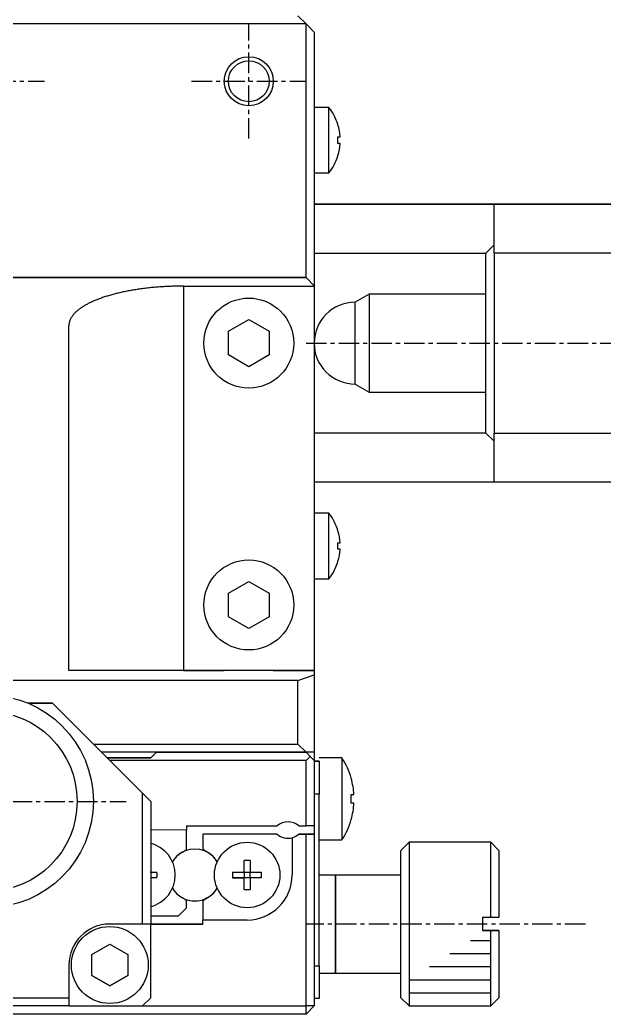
# Model space of a CAD drawing. Extents: x 67 to 344, y 71 to 375.
# Drawn here: x 124.6 to 160.4, y 255.6 to 316.3 of the extents above; entities that cross this region are included whole.
import ezdxf

# ---------------------------------------------------------------- set-up
doc = ezdxf.new("R2010")
doc.units = 0
doc.linetypes.add('CENTER', pattern=[2, 1.25, -0.25, 0.25, -0.25])
doc.layers.get('0').update_dxf_attribs({"linetype": 'CONTINUOUS'})

msp = doc.modelspace()

# ---------------------------------------------------------------- linework, layer by layer
at = {"color": 7, "linetype": 'CONTINUOUS'}
for p, q in [((142.147, 316.077), (141.647, 316.577)), ((142.147, 316.077), (103.147, 316.078)), ((142.146, 300.577), (142.147, 316.077)), ((142.647, 315.577), (142.147, 316.077)), ((142.647, 315.577), (142.646, 300.077)), ((143.544, 310.977), (142.647, 310.977)), ((143.544, 306.977), (143.544, 310.977)), ((144.102, 309.906), (144.102, 309.927)), ((144.102, 308.777), (144.102, 309.177)), ((144.102, 309.177), (144.234, 309.177)), ((144.234, 308.777), (144.102, 308.777)), ((144.102, 308.027), (144.102, 308.049)), ((142.646, 306.977), (143.544, 306.977)), ((153.646, 305.077), (142.646, 305.077)), ((142.646, 305.077), (153.646, 305.077)), ((158.646, 305.077), (153.646, 305.077)), ((153.646, 305.077), (163.146, 305.077)), ((153.646, 302.077), (153.646, 305.077)), ((163.146, 305.077), (158.646, 305.077)), ((153.646, 302.577), (153.146, 302.077)), ((153.146, 302.054), (142.646, 302.055)), ((153.146, 291.077), (153.146, 302.077)), ((163.146, 302.077), (153.646, 302.077)), ((153.646, 302.077), (153.646, 291.077)), ((142.146, 300.577), (103.146, 300.578)), ((103.146, 300.578), (142.146, 300.577)), ((142.146, 300.577), (142.646, 300.077)), ((142.646, 300.077), (142.146, 300.577)), ((134.646, 300.061), (142.646, 300.061)), ((142.646, 300.077), (142.646, 300.061)), ((142.646, 300.061), (142.646, 298.077)), ((146.012, 299.577), (145.579, 299.327)), ((153.146, 299.577), (146.012, 299.577)), ((146.012, 299.577), (146.012, 293.577)), ((145.579, 299.327), (145.146, 299.077)), ((145.146, 294.077), (145.146, 299.077)), ((137.396, 297.3), (138.646, 298.021)), ((138.646, 298.021), (139.896, 297.3)), ((142.646, 298.077), (142.646, 297.877)), ((142.646, 297.877), (142.646, 295.277)), ((127.646, 276.578), (127.646, 297.651)), ((137.396, 295.856), (137.396, 297.3)), ((139.896, 297.3), (139.896, 295.856)), ((138.646, 295.135), (137.396, 295.856)), ((139.896, 295.856), (138.646, 295.135)), ((142.646, 295.277), (142.646, 295.077)), ((142.646, 295.077), (142.646, 292.177)), ((145.146, 294.077), (145.579, 293.827)), ((145.579, 293.827), (146.012, 293.577)), ((146.012, 293.577), (153.146, 293.577)), ((142.646, 292.177), (142.646, 289.577)), ((142.646, 291.1), (153.146, 291.1)), ((153.146, 291.077), (153.646, 290.577)), ((153.646, 291.077), (163.146, 291.077)), ((153.646, 288.077), (153.646, 291.077)), ((142.646, 289.577), (142.646, 276.577)), ((153.646, 288.077), (142.646, 288.077)), ((163.146, 288.077), (153.646, 288.077)), ((143.544, 286.177), (142.646, 286.177)), ((143.544, 282.177), (143.544, 286.177)), ((144.102, 285.106), (144.102, 285.127)), ((144.102, 283.977), (144.102, 284.377)), ((144.102, 284.377), (144.234, 284.377)), ((144.234, 283.977), (144.102, 283.977)), ((144.102, 283.227), (144.102, 283.249)), ((137.396, 281.3), (138.646, 282.021)), ((138.646, 282.021), (139.896, 281.3)), ((142.646, 282.177), (143.544, 282.177)), ((137.396, 279.856), (137.396, 281.3)), ((139.896, 281.3), (139.896, 279.856)), ((138.646, 279.135), (137.396, 279.856)), ((139.896, 279.856), (138.646, 279.135)), ((142.646, 276.577), (127.646, 276.578)), ((134.646, 276.577), (127.646, 276.578)), ((134.646, 276.577), (137.146, 276.577)), ((137.146, 276.577), (136.896, 276.577)), ((137.146, 276.577), (136.896, 276.577)), ((140.146, 276.577), (142.646, 276.577)), ((140.396, 276.577), (140.146, 276.577)), ((140.396, 276.577), (140.146, 276.577)), ((142.646, 276.577), (142.646, 276.302)), ((141.646, 275.958), (103.646, 275.959)), ((141.646, 275.958), (142.646, 276.302)), ((141.646, 272.077), (141.646, 275.958)), ((142.646, 276.302), (142.646, 271.577)), ((126.646, 274.578), (125.146, 274.578)), ((125.146, 274.578), (126.646, 274.578)), ((132.146, 269.078), (126.646, 274.578)), ((126.646, 274.578), (132.646, 268.578)), ((129.146, 272.078), (141.646, 272.077)), ((132.996, 271.578), (129.646, 271.578)), ((132.646, 271.228), (132.996, 271.578)), ((132.996, 271.578), (132.646, 271.228)), ((142.146, 271.577), (132.996, 271.578)), ((132.996, 271.578), (142.146, 271.577)), ((141.646, 272.077), (142.146, 271.577)), ((142.646, 271.577), (142.146, 271.577)), ((142.396, 271.327), (142.146, 271.577)), ((142.396, 271.327), (142.146, 271.577)), ((142.646, 271.577), (142.646, 271.077)), ((132.646, 271.228), (129.996, 271.228)), ((129.996, 271.228), (132.646, 271.228)), ((142.146, 271.077), (130.146, 271.078)), ((142.146, 271.077), (142.396, 271.327)), ((142.146, 267.077), (142.146, 271.077)), ((142.646, 271.077), (142.396, 271.327)), ((142.396, 271.327), (142.646, 271.077)), ((142.646, 271.077), (142.646, 267.077)), ((142.946, 271.027), (142.646, 271.027)), ((142.646, 271.027), (142.946, 271.027)), ((144.337, 271.227), (142.946, 271.227)), ((142.946, 271.027), (142.946, 269.027)), ((144.337, 271.227), (144.337, 266.227)), ((144.908, 269.986), (144.915, 269.989)), ((132.146, 261.078), (132.146, 269.078)), ((132.146, 269.078), (132.646, 268.578)), ((132.646, 268.578), (132.646, 261.078)), ((142.946, 258.527), (142.946, 269.027)), ((144.908, 268.987), (145.081, 268.987)), ((145.081, 268.467), (144.908, 268.467)), ((145.081, 268.467), (144.908, 268.467)), ((144.915, 267.465), (144.908, 267.469)), ((144.915, 267.465), (144.908, 267.469)), ((134.846, 266.827), (132.646, 266.828)), ((134.846, 267.077), (140.384, 267.077)), ((134.846, 267.077), (134.846, 266.827)), ((134.846, 265.628), (134.846, 266.827)), ((141.707, 267.077), (142.146, 267.077)), ((142.646, 267.077), (142.146, 267.077)), ((142.646, 267.077), (142.646, 266.577)), ((140.384, 266.577), (135.846, 266.577)), ((140.384, 266.577), (135.846, 266.577)), ((135.846, 266.577), (135.846, 265.628)), ((141.296, 266.359), (141.296, 264.077)), ((141.707, 266.577), (142.146, 266.577)), ((142.146, 266.577), (141.707, 266.577)), ((142.146, 256.077), (142.146, 266.577)), ((142.646, 266.577), (142.146, 266.577)), ((142.146, 266.577), (142.646, 266.577)), ((142.646, 266.577), (142.646, 256.077)), ((142.946, 266.227), (144.337, 266.227)), ((134.586, 265.478), (134.846, 265.628)), ((136.106, 265.478), (135.846, 265.628)), ((148.446, 266.077), (147.946, 265.577)), ((147.946, 261.077), (147.946, 265.577)), ((148.446, 266.077), (148.446, 261.077)), ((153.446, 266.077), (148.446, 266.077)), ((153.446, 261.477), (153.446, 266.077)), ((153.946, 265.577), (153.446, 266.077)), ((153.946, 265.577), (153.946, 261.477)), ((138.366, 264.257), (138.366, 264.964)), ((138.726, 264.964), (138.726, 264.257)), ((132.612, 264.258), (133.032, 264.258)), ((133.032, 263.898), (132.646, 263.898)), ((133.032, 263.898), (132.646, 263.898)), ((137.659, 264.257), (138.366, 264.257)), ((137.659, 263.897), (138.366, 263.897)), ((138.366, 263.897), (137.659, 263.897)), ((138.376, 264.247), (138.366, 264.257)), ((138.376, 263.908), (138.366, 263.897)), ((138.366, 263.191), (138.366, 263.897)), ((138.376, 263.908), (138.376, 264.247)), ((138.376, 264.247), (138.715, 264.247)), ((138.715, 263.908), (138.376, 263.908)), ((138.715, 264.247), (138.726, 264.257)), ((138.715, 264.247), (138.715, 263.908)), ((138.715, 263.908), (138.726, 263.897)), ((138.726, 264.257), (139.432, 264.257)), ((139.432, 263.897), (138.726, 263.897)), ((139.432, 263.897), (138.726, 263.897)), ((138.726, 263.897), (138.726, 263.191)), ((143.946, 264.077), (142.946, 264.077)), ((143.946, 258.077), (143.946, 264.077)), ((143.946, 264.077), (143.946, 261.077)), ((147.946, 264.077), (143.946, 264.077)), ((134.846, 262.527), (134.586, 262.677)), ((134.846, 262.527), (134.586, 262.677)), ((134.846, 262.077), (134.846, 262.527)), ((136.106, 262.677), (135.846, 262.527)), ((135.846, 262.527), (136.106, 262.677)), ((135.846, 262.527), (135.846, 261.327)), ((134.346, 261.577), (134.846, 262.077)), ((132.646, 261.578), (134.346, 261.577)), ((138.546, 261.327), (135.846, 261.327)), ((138.546, 261.327), (135.846, 261.327)), ((135.846, 261.077), (135.846, 261.327)), ((153.446, 261.477), (152.946, 261.477)), ((152.946, 261.477), (152.946, 260.677)), ((153.946, 261.477), (153.446, 261.477)), ((132.146, 261.078), (130.146, 261.078)), ((132.646, 261.078), (132.146, 261.078)), ((132.646, 261.078), (135.846, 261.077)), ((135.846, 261.077), (132.646, 261.078)), ((132.646, 256.578), (132.646, 261.078)), ((143.946, 261.077), (143.946, 258.077)), ((147.946, 256.577), (147.946, 261.077)), ((148.446, 261.077), (148.446, 256.077)), ((153.446, 260.677), (152.946, 260.677)), ((152.946, 260.677), (153.446, 260.677)), ((153.946, 260.677), (153.446, 260.677)), ((153.446, 260.677), (153.946, 260.677)), ((153.446, 256.077), (153.446, 260.677)), ((153.946, 260.677), (153.946, 256.577)), ((129.046, 259.213), (130.146, 259.848)), ((130.146, 259.848), (131.246, 259.213)), ((129.046, 257.943), (129.046, 259.213)), ((131.246, 259.213), (131.246, 257.942)), ((127.646, 258.578), (127.646, 256.578)), ((142.946, 258.527), (142.946, 256.527)), ((129.046, 257.943), (130.146, 257.307)), ((130.146, 257.307), (129.046, 257.943)), ((130.146, 257.307), (131.246, 257.942)), ((131.246, 257.942), (130.146, 257.307)), ((142.946, 258.077), (143.946, 258.077)), ((143.946, 258.077), (147.946, 258.077)), ((117.646, 256.578), (127.646, 256.578)), ((127.646, 256.578), (127.646, 256.078)), ((132.146, 256.078), (132.646, 256.578)), ((142.946, 256.527), (142.646, 256.527)), ((147.946, 256.577), (148.446, 256.077)), ((153.446, 256.077), (153.946, 256.577)), ((127.646, 256.078), (117.646, 256.078)), ((127.646, 256.078), (132.146, 256.078)), ((132.146, 256.078), (142.146, 256.077)), ((142.146, 255.577), (142.646, 256.077)), ((142.146, 255.577), (142.146, 256.077)), ((142.646, 256.077), (142.146, 256.077)), ((148.446, 256.077), (153.446, 256.077)), ((142.146, 255.577), (103.146, 255.578))]:
    msp.add_line(p, q, dxfattribs=at)
at = {"color": 1, "linetype": 'CENTER'}
for p, q in [((138.647, 309.077), (138.647, 316.077)), ((119.147, 312.578), (126.147, 312.578)), ((135.147, 312.577), (142.147, 312.577)), ((142.146, 296.577), (200.761, 296.576)), ((114.146, 268.578), (131.146, 268.578)), ((159.231, 261.077), (142.146, 261.077))]:
    msp.add_line(p, q, dxfattribs=at)
at = {"color": 3, "linetype": 'CONTINUOUS'}
for p, q in [((134.646, 300.061), (134.646, 276.577)), ((142.946, 269.027), (142.646, 269.027)), ((152.196, 260.077), (153.446, 260.077)), ((150.946, 259.277), (153.446, 259.277)), ((142.646, 258.527), (142.946, 258.527)), ((149.696, 258.477), (153.446, 258.477)), ((148.446, 257.677), (153.446, 257.677)), ((148.446, 256.877), (153.446, 256.877))]:
    msp.add_line(p, q, dxfattribs=at)
at = {"color": 7, "linetype": 'CONTINUOUS'}
for points in [[(134.646, 300.061, 0), (134.56, 300.061, 0), (134.475, 300.06, 0), (134.389, 300.059, 0), (134.303, 300.058, 0), (134.217, 300.056, 0), (134.131, 300.054, 0), (134.046, 300.052, 0), (133.96, 300.049, 0), (133.875, 300.046, 0), (133.789, 300.043, 0), (133.704, 300.039, 0), (133.619, 300.035, 0), (133.534, 300.03, 0), (133.45, 300.026, 0), (133.365, 300.02, 0), (133.281, 300.015, 0), (133.197, 300.009, 0), (133.113, 300.002, 0), (133.029, 299.996, 0), (132.946, 299.989, 0), (132.862, 299.981, 0), (132.779, 299.974, 0), (132.697, 299.966, 0), (132.614, 299.957, 0), (132.532, 299.948, 0), (132.451, 299.939, 0), (132.369, 299.93, 0), (132.288, 299.92, 0), (132.207, 299.91, 0), (132.127, 299.9, 0), (132.047, 299.889, 0), (131.968, 299.878, 0), (131.888, 299.866, 0), (131.81, 299.854, 0), (131.731, 299.842, 0), (131.653, 299.83, 0), (131.576, 299.817, 0), (131.499, 299.804, 0), (131.423, 299.79, 0), (131.347, 299.776, 0), (131.271, 299.762, 0), (131.196, 299.748, 0), (131.122, 299.733, 0), (131.048, 299.718, 0), (130.974, 299.703, 0), (130.901, 299.687, 0), (130.829, 299.671, 0), (130.757, 299.655, 0), (130.686, 299.638, 0), (130.616, 299.621, 0), (130.546, 299.604, 0), (130.476, 299.587, 0), (130.408, 299.569, 0), (130.34, 299.551, 0), (130.272, 299.533, 0), (130.206, 299.514, 0), (130.14, 299.495, 0), (130.074, 299.476, 0), (130.009, 299.456, 0), (129.945, 299.437, 0), (129.882, 299.417, 0), (129.82, 299.396, 0), (129.758, 299.376, 0), (129.697, 299.355, 0), (129.636, 299.334, 0), (129.577, 299.313, 0), (129.518, 299.291, 0), (129.46, 299.269, 0), (129.402, 299.247, 0), (129.346, 299.225, 0), (129.29, 299.203, 0), (129.235, 299.18, 0), (129.181, 299.157, 0), (129.128, 299.134, 0), (129.075, 299.11, 0), (129.024, 299.087, 0), (128.973, 299.063, 0), (128.923, 299.039, 0), (128.874, 299.014, 0), (128.826, 298.99, 0), (128.779, 298.965, 0), (128.732, 298.94, 0), (128.687, 298.915, 0), (128.642, 298.89, 0), (128.599, 298.864, 0), (128.556, 298.839, 0), (128.514, 298.813, 0), (128.473, 298.787, 0), (128.433, 298.761, 0), (128.394, 298.735, 0), (128.356, 298.708, 0), (128.318, 298.681, 0), (128.282, 298.655, 0), (128.247, 298.628, 0), (128.213, 298.6, 0), (128.179, 298.573, 0), (128.147, 298.546, 0), (128.115, 298.518, 0), (128.085, 298.491, 0), (128.056, 298.463, 0), (128.027, 298.435, 0), (128, 298.407, 0), (127.973, 298.379, 0), (127.948, 298.351, 0), (127.923, 298.322, 0), (127.9, 298.294, 0), (127.877, 298.265, 0), (127.856, 298.236, 0), (127.836, 298.208, 0), (127.816, 298.179, 0), (127.798, 298.15, 0), (127.781, 298.121, 0), (127.765, 298.092, 0), (127.749, 298.063, 0), (127.735, 298.034, 0), (127.722, 298.004, 0), (127.71, 297.975, 0), (127.699, 297.946, 0), (127.689, 297.917, 0), (127.68, 297.887, 0), (127.672, 297.858, 0), (127.665, 297.828, 0), (127.659, 297.799, 0), (127.655, 297.769, 0), (127.651, 297.74, 0), (127.648, 297.71, 0), (127.647, 297.68, 0), (127.646, 297.651, 0)], [(144.908, 268.467, 0), (144.909, 268.471, 0), (144.909, 268.475, 0), (144.909, 268.479, 0), (144.909, 268.484, 0), (144.909, 268.488, 0), (144.91, 268.492, 0), (144.91, 268.496, 0), (144.91, 268.5, 0), (144.91, 268.504, 0), (144.91, 268.508, 0), (144.91, 268.512, 0), (144.911, 268.516, 0), (144.911, 268.52, 0), (144.911, 268.524, 0), (144.911, 268.528, 0), (144.911, 268.532, 0), (144.912, 268.536, 0), (144.912, 268.54, 0), (144.912, 268.544, 0), (144.912, 268.548, 0), (144.912, 268.553, 0), (144.912, 268.557, 0), (144.912, 268.561, 0), (144.913, 268.565, 0), (144.913, 268.569, 0), (144.913, 268.573, 0), (144.913, 268.577, 0), (144.913, 268.581, 0), (144.913, 268.585, 0), (144.913, 268.589, 0), (144.913, 268.593, 0), (144.913, 268.597, 0), (144.914, 268.601, 0), (144.914, 268.605, 0), (144.914, 268.609, 0), (144.914, 268.613, 0), (144.914, 268.618, 0), (144.914, 268.622, 0), (144.914, 268.626, 0), (144.914, 268.63, 0), (144.914, 268.634, 0), (144.914, 268.638, 0), (144.914, 268.642, 0), (144.915, 268.646, 0), (144.915, 268.65, 0), (144.915, 268.654, 0), (144.915, 268.658, 0), (144.915, 268.662, 0), (144.915, 268.666, 0), (144.915, 268.67, 0), (144.915, 268.674, 0), (144.915, 268.679, 0), (144.915, 268.683, 0), (144.915, 268.687, 0), (144.915, 268.691, 0), (144.915, 268.695, 0), (144.915, 268.699, 0), (144.915, 268.703, 0), (144.915, 268.707, 0), (144.915, 268.711, 0), (144.915, 268.715, 0), (144.915, 268.719, 0), (144.915, 268.723, 0), (144.915, 268.727, 0), (144.915, 268.731, 0), (144.915, 268.735, 0), (144.915, 268.739, 0), (144.915, 268.744, 0), (144.915, 268.748, 0), (144.915, 268.752, 0), (144.915, 268.756, 0), (144.915, 268.76, 0), (144.915, 268.764, 0), (144.915, 268.768, 0), (144.915, 268.772, 0), (144.915, 268.776, 0), (144.915, 268.78, 0), (144.915, 268.784, 0), (144.915, 268.788, 0), (144.915, 268.792, 0), (144.915, 268.796, 0), (144.915, 268.8, 0), (144.915, 268.805, 0), (144.915, 268.809, 0), (144.914, 268.813, 0), (144.914, 268.817, 0), (144.914, 268.821, 0), (144.914, 268.825, 0), (144.914, 268.829, 0), (144.914, 268.833, 0), (144.914, 268.837, 0), (144.914, 268.841, 0), (144.914, 268.845, 0), (144.914, 268.849, 0), (144.914, 268.853, 0), (144.913, 268.857, 0), (144.913, 268.861, 0), (144.913, 268.865, 0), (144.913, 268.87, 0), (144.913, 268.874, 0), (144.913, 268.878, 0), (144.913, 268.882, 0), (144.913, 268.886, 0), (144.913, 268.89, 0), (144.912, 268.894, 0), (144.912, 268.898, 0), (144.912, 268.902, 0), (144.912, 268.906, 0), (144.912, 268.91, 0), (144.912, 268.914, 0), (144.912, 268.918, 0), (144.911, 268.922, 0), (144.911, 268.926, 0), (144.911, 268.93, 0), (144.911, 268.935, 0), (144.911, 268.939, 0), (144.911, 268.943, 0), (144.91, 268.947, 0), (144.91, 268.951, 0), (144.91, 268.955, 0), (144.91, 268.959, 0), (144.91, 268.963, 0), (144.909, 268.967, 0), (144.909, 268.971, 0), (144.909, 268.975, 0), (144.909, 268.979, 0), (144.909, 268.983, 0), (144.908, 268.987, 0)], [(138.726, 264.964, 0), (138.723, 264.964, 0), (138.72, 264.964, 0), (138.717, 264.964, 0), (138.714, 264.964, 0), (138.712, 264.964, 0), (138.709, 264.964, 0), (138.706, 264.964, 0), (138.703, 264.964, 0), (138.7, 264.964, 0), (138.698, 264.964, 0), (138.695, 264.964, 0), (138.692, 264.965, 0), (138.689, 264.965, 0), (138.686, 264.965, 0), (138.684, 264.965, 0), (138.681, 264.965, 0), (138.678, 264.965, 0), (138.675, 264.965, 0), (138.672, 264.965, 0), (138.669, 264.965, 0), (138.667, 264.965, 0), (138.664, 264.965, 0), (138.661, 264.965, 0), (138.658, 264.965, 0), (138.655, 264.965, 0), (138.653, 264.965, 0), (138.65, 264.965, 0), (138.647, 264.965, 0), (138.644, 264.965, 0), (138.641, 264.965, 0), (138.639, 264.965, 0), (138.636, 264.965, 0), (138.633, 264.966, 0), (138.63, 264.966, 0), (138.627, 264.966, 0), (138.624, 264.966, 0), (138.622, 264.966, 0), (138.619, 264.966, 0), (138.616, 264.966, 0), (138.613, 264.966, 0), (138.61, 264.966, 0), (138.608, 264.966, 0), (138.605, 264.966, 0), (138.602, 264.966, 0), (138.599, 264.966, 0), (138.596, 264.966, 0), (138.594, 264.966, 0), (138.591, 264.966, 0), (138.588, 264.966, 0), (138.585, 264.966, 0), (138.582, 264.966, 0), (138.579, 264.966, 0), (138.577, 264.966, 0), (138.574, 264.966, 0), (138.571, 264.966, 0), (138.568, 264.966, 0), (138.565, 264.966, 0), (138.563, 264.966, 0), (138.56, 264.966, 0), (138.557, 264.966, 0), (138.554, 264.966, 0), (138.551, 264.966, 0), (138.549, 264.966, 0), (138.546, 264.966, 0), (138.543, 264.966, 0), (138.54, 264.966, 0), (138.537, 264.966, 0), (138.534, 264.966, 0), (138.532, 264.966, 0), (138.529, 264.966, 0), (138.526, 264.966, 0), (138.523, 264.966, 0), (138.52, 264.966, 0), (138.518, 264.966, 0), (138.515, 264.966, 0), (138.512, 264.966, 0), (138.509, 264.966, 0), (138.506, 264.966, 0), (138.503, 264.966, 0), (138.501, 264.966, 0), (138.498, 264.966, 0), (138.495, 264.966, 0), (138.492, 264.966, 0), (138.489, 264.966, 0), (138.487, 264.966, 0), (138.484, 264.966, 0), (138.481, 264.966, 0), (138.478, 264.966, 0), (138.475, 264.966, 0), (138.473, 264.966, 0), (138.47, 264.966, 0), (138.467, 264.966, 0), (138.464, 264.966, 0), (138.461, 264.966, 0), (138.458, 264.966, 0), (138.456, 264.965, 0), (138.453, 264.965, 0), (138.45, 264.965, 0), (138.447, 264.965, 0), (138.444, 264.965, 0), (138.442, 264.965, 0), (138.439, 264.965, 0), (138.436, 264.965, 0), (138.433, 264.965, 0), (138.43, 264.965, 0), (138.428, 264.965, 0), (138.425, 264.965, 0), (138.422, 264.965, 0), (138.419, 264.965, 0), (138.416, 264.965, 0), (138.413, 264.965, 0), (138.411, 264.965, 0), (138.408, 264.965, 0), (138.405, 264.965, 0), (138.402, 264.965, 0), (138.399, 264.965, 0), (138.397, 264.964, 0), (138.394, 264.964, 0), (138.391, 264.964, 0), (138.388, 264.964, 0), (138.385, 264.964, 0), (138.383, 264.964, 0), (138.38, 264.964, 0), (138.377, 264.964, 0), (138.374, 264.964, 0), (138.371, 264.964, 0), (138.369, 264.964, 0), (138.366, 264.964, 0)], [(133.032, 263.898, 0), (133.032, 263.9, 0), (133.032, 263.903, 0), (133.032, 263.906, 0), (133.032, 263.909, 0), (133.032, 263.912, 0), (133.032, 263.914, 0), (133.033, 263.917, 0), (133.033, 263.92, 0), (133.033, 263.923, 0), (133.033, 263.926, 0), (133.033, 263.928, 0), (133.033, 263.931, 0), (133.033, 263.934, 0), (133.033, 263.937, 0), (133.033, 263.94, 0), (133.033, 263.942, 0), (133.033, 263.945, 0), (133.033, 263.948, 0), (133.033, 263.951, 0), (133.033, 263.954, 0), (133.033, 263.957, 0), (133.033, 263.959, 0), (133.033, 263.962, 0), (133.033, 263.965, 0), (133.033, 263.968, 0), (133.033, 263.971, 0), (133.034, 263.973, 0), (133.034, 263.976, 0), (133.034, 263.979, 0), (133.034, 263.982, 0), (133.034, 263.985, 0), (133.034, 263.987, 0), (133.034, 263.99, 0), (133.034, 263.993, 0), (133.034, 263.996, 0), (133.034, 263.999, 0), (133.034, 264.002, 0), (133.034, 264.004, 0), (133.034, 264.007, 0), (133.034, 264.01, 0), (133.034, 264.013, 0), (133.034, 264.016, 0), (133.034, 264.018, 0), (133.034, 264.021, 0), (133.034, 264.024, 0), (133.034, 264.027, 0), (133.034, 264.03, 0), (133.034, 264.032, 0), (133.034, 264.035, 0), (133.034, 264.038, 0), (133.034, 264.041, 0), (133.034, 264.044, 0), (133.034, 264.047, 0), (133.034, 264.049, 0), (133.034, 264.052, 0), (133.034, 264.055, 0), (133.034, 264.058, 0), (133.034, 264.061, 0), (133.034, 264.063, 0), (133.034, 264.066, 0), (133.034, 264.069, 0), (133.034, 264.072, 0), (133.034, 264.075, 0), (133.034, 264.078, 0), (133.034, 264.08, 0), (133.034, 264.083, 0), (133.034, 264.086, 0), (133.034, 264.089, 0), (133.034, 264.092, 0), (133.034, 264.094, 0), (133.034, 264.097, 0), (133.034, 264.1, 0), (133.034, 264.103, 0), (133.034, 264.106, 0), (133.034, 264.108, 0), (133.034, 264.111, 0), (133.034, 264.114, 0), (133.034, 264.117, 0), (133.034, 264.12, 0), (133.034, 264.123, 0), (133.034, 264.125, 0), (133.034, 264.128, 0), (133.034, 264.131, 0), (133.034, 264.134, 0), (133.034, 264.137, 0), (133.034, 264.139, 0), (133.034, 264.142, 0), (133.034, 264.145, 0), (133.034, 264.148, 0), (133.034, 264.151, 0), (133.034, 264.153, 0), (133.034, 264.156, 0), (133.034, 264.159, 0), (133.034, 264.162, 0), (133.034, 264.165, 0), (133.034, 264.168, 0), (133.034, 264.17, 0), (133.034, 264.173, 0), (133.034, 264.176, 0), (133.034, 264.179, 0), (133.034, 264.182, 0), (133.034, 264.184, 0), (133.033, 264.187, 0), (133.033, 264.19, 0), (133.033, 264.193, 0), (133.033, 264.196, 0), (133.033, 264.198, 0), (133.033, 264.201, 0), (133.033, 264.204, 0), (133.033, 264.207, 0), (133.033, 264.21, 0), (133.033, 264.213, 0), (133.033, 264.215, 0), (133.033, 264.218, 0), (133.033, 264.221, 0), (133.033, 264.224, 0), (133.033, 264.227, 0), (133.033, 264.229, 0), (133.033, 264.232, 0), (133.033, 264.235, 0), (133.033, 264.238, 0), (133.032, 264.241, 0), (133.032, 264.243, 0), (133.032, 264.246, 0), (133.032, 264.249, 0), (133.032, 264.252, 0), (133.032, 264.255, 0), (133.032, 264.258, 0)], [(137.659, 264.257, 0), (137.659, 264.255, 0), (137.659, 264.252, 0), (137.659, 264.249, 0), (137.659, 264.246, 0), (137.659, 264.243, 0), (137.659, 264.241, 0), (137.659, 264.238, 0), (137.659, 264.235, 0), (137.659, 264.232, 0), (137.659, 264.229, 0), (137.659, 264.227, 0), (137.659, 264.224, 0), (137.658, 264.221, 0), (137.658, 264.218, 0), (137.658, 264.215, 0), (137.658, 264.212, 0), (137.658, 264.21, 0), (137.658, 264.207, 0), (137.658, 264.204, 0), (137.658, 264.201, 0), (137.658, 264.198, 0), (137.658, 264.196, 0), (137.658, 264.193, 0), (137.658, 264.19, 0), (137.658, 264.187, 0), (137.658, 264.184, 0), (137.658, 264.182, 0), (137.658, 264.179, 0), (137.658, 264.176, 0), (137.658, 264.173, 0), (137.658, 264.17, 0), (137.658, 264.167, 0), (137.658, 264.165, 0), (137.658, 264.162, 0), (137.658, 264.159, 0), (137.657, 264.156, 0), (137.657, 264.153, 0), (137.657, 264.151, 0), (137.657, 264.148, 0), (137.657, 264.145, 0), (137.657, 264.142, 0), (137.657, 264.139, 0), (137.657, 264.137, 0), (137.657, 264.134, 0), (137.657, 264.131, 0), (137.657, 264.128, 0), (137.657, 264.125, 0), (137.657, 264.122, 0), (137.657, 264.12, 0), (137.657, 264.117, 0), (137.657, 264.114, 0), (137.657, 264.111, 0), (137.657, 264.108, 0), (137.657, 264.106, 0), (137.657, 264.103, 0), (137.657, 264.1, 0), (137.657, 264.097, 0), (137.657, 264.094, 0), (137.657, 264.092, 0), (137.657, 264.089, 0), (137.657, 264.086, 0), (137.657, 264.083, 0), (137.657, 264.08, 0), (137.657, 264.077, 0), (137.657, 264.075, 0), (137.657, 264.072, 0), (137.657, 264.069, 0), (137.657, 264.066, 0), (137.657, 264.063, 0), (137.657, 264.061, 0), (137.657, 264.058, 0), (137.657, 264.055, 0), (137.657, 264.052, 0), (137.657, 264.049, 0), (137.657, 264.046, 0), (137.657, 264.044, 0), (137.657, 264.041, 0), (137.657, 264.038, 0), (137.657, 264.035, 0), (137.657, 264.032, 0), (137.657, 264.03, 0), (137.657, 264.027, 0), (137.657, 264.024, 0), (137.657, 264.021, 0), (137.657, 264.018, 0), (137.657, 264.016, 0), (137.657, 264.013, 0), (137.657, 264.01, 0), (137.657, 264.007, 0), (137.657, 264.004, 0), (137.657, 264.001, 0), (137.657, 263.999, 0), (137.658, 263.996, 0), (137.658, 263.993, 0), (137.658, 263.99, 0), (137.658, 263.987, 0), (137.658, 263.985, 0), (137.658, 263.982, 0), (137.658, 263.979, 0), (137.658, 263.976, 0), (137.658, 263.973, 0), (137.658, 263.971, 0), (137.658, 263.968, 0), (137.658, 263.965, 0), (137.658, 263.962, 0), (137.658, 263.959, 0), (137.658, 263.956, 0), (137.658, 263.954, 0), (137.658, 263.951, 0), (137.658, 263.948, 0), (137.658, 263.945, 0), (137.658, 263.942, 0), (137.658, 263.94, 0), (137.658, 263.937, 0), (137.658, 263.934, 0), (137.659, 263.931, 0), (137.659, 263.928, 0), (137.659, 263.926, 0), (137.659, 263.923, 0), (137.659, 263.92, 0), (137.659, 263.917, 0), (137.659, 263.914, 0), (137.659, 263.911, 0), (137.659, 263.909, 0), (137.659, 263.906, 0), (137.659, 263.903, 0), (137.659, 263.9, 0), (137.659, 263.897, 0)], [(139.432, 263.897, 0), (139.432, 263.9, 0), (139.432, 263.903, 0), (139.432, 263.906, 0), (139.432, 263.909, 0), (139.432, 263.911, 0), (139.432, 263.914, 0), (139.433, 263.917, 0), (139.433, 263.92, 0), (139.433, 263.923, 0), (139.433, 263.925, 0), (139.433, 263.928, 0), (139.433, 263.931, 0), (139.433, 263.934, 0), (139.433, 263.937, 0), (139.433, 263.94, 0), (139.433, 263.942, 0), (139.433, 263.945, 0), (139.433, 263.948, 0), (139.433, 263.951, 0), (139.433, 263.954, 0), (139.433, 263.956, 0), (139.433, 263.959, 0), (139.433, 263.962, 0), (139.433, 263.965, 0), (139.433, 263.968, 0), (139.433, 263.97, 0), (139.434, 263.973, 0), (139.434, 263.976, 0), (139.434, 263.979, 0), (139.434, 263.982, 0), (139.434, 263.985, 0), (139.434, 263.987, 0), (139.434, 263.99, 0), (139.434, 263.993, 0), (139.434, 263.996, 0), (139.434, 263.999, 0), (139.434, 264.001, 0), (139.434, 264.004, 0), (139.434, 264.007, 0), (139.434, 264.01, 0), (139.434, 264.013, 0), (139.434, 264.015, 0), (139.434, 264.018, 0), (139.434, 264.021, 0), (139.434, 264.024, 0), (139.434, 264.027, 0), (139.434, 264.03, 0), (139.434, 264.032, 0), (139.434, 264.035, 0), (139.434, 264.038, 0), (139.434, 264.041, 0), (139.434, 264.044, 0), (139.434, 264.046, 0), (139.434, 264.049, 0), (139.434, 264.052, 0), (139.434, 264.055, 0), (139.434, 264.058, 0), (139.434, 264.061, 0), (139.434, 264.063, 0), (139.434, 264.066, 0), (139.434, 264.069, 0), (139.434, 264.072, 0), (139.434, 264.075, 0), (139.434, 264.077, 0), (139.434, 264.08, 0), (139.434, 264.083, 0), (139.434, 264.086, 0), (139.434, 264.089, 0), (139.434, 264.091, 0), (139.434, 264.094, 0), (139.434, 264.097, 0), (139.434, 264.1, 0), (139.434, 264.103, 0), (139.434, 264.106, 0), (139.434, 264.108, 0), (139.434, 264.111, 0), (139.434, 264.114, 0), (139.434, 264.117, 0), (139.434, 264.12, 0), (139.434, 264.122, 0), (139.434, 264.125, 0), (139.434, 264.128, 0), (139.434, 264.131, 0), (139.434, 264.134, 0), (139.434, 264.136, 0), (139.434, 264.139, 0), (139.434, 264.142, 0), (139.434, 264.145, 0), (139.434, 264.148, 0), (139.434, 264.151, 0), (139.434, 264.153, 0), (139.434, 264.156, 0), (139.434, 264.159, 0), (139.434, 264.162, 0), (139.434, 264.165, 0), (139.434, 264.167, 0), (139.434, 264.17, 0), (139.434, 264.173, 0), (139.434, 264.176, 0), (139.434, 264.179, 0), (139.434, 264.181, 0), (139.434, 264.184, 0), (139.433, 264.187, 0), (139.433, 264.19, 0), (139.433, 264.193, 0), (139.433, 264.196, 0), (139.433, 264.198, 0), (139.433, 264.201, 0), (139.433, 264.204, 0), (139.433, 264.207, 0), (139.433, 264.21, 0), (139.433, 264.212, 0), (139.433, 264.215, 0), (139.433, 264.218, 0), (139.433, 264.221, 0), (139.433, 264.224, 0), (139.433, 264.226, 0), (139.433, 264.229, 0), (139.433, 264.232, 0), (139.433, 264.235, 0), (139.433, 264.238, 0), (139.432, 264.241, 0), (139.432, 264.243, 0), (139.432, 264.246, 0), (139.432, 264.249, 0), (139.432, 264.252, 0), (139.432, 264.255, 0), (139.432, 264.257, 0)], [(138.366, 263.191, 0), (138.368, 263.191, 0), (138.371, 263.191, 0), (138.374, 263.191, 0), (138.377, 263.191, 0), (138.38, 263.191, 0), (138.383, 263.191, 0), (138.385, 263.191, 0), (138.388, 263.191, 0), (138.391, 263.19, 0), (138.394, 263.19, 0), (138.397, 263.19, 0), (138.399, 263.19, 0), (138.402, 263.19, 0), (138.405, 263.19, 0), (138.408, 263.19, 0), (138.411, 263.19, 0), (138.413, 263.19, 0), (138.416, 263.19, 0), (138.419, 263.19, 0), (138.422, 263.19, 0), (138.425, 263.19, 0), (138.428, 263.19, 0), (138.43, 263.19, 0), (138.433, 263.19, 0), (138.436, 263.19, 0), (138.439, 263.19, 0), (138.442, 263.19, 0), (138.444, 263.19, 0), (138.447, 263.189, 0), (138.45, 263.189, 0), (138.453, 263.189, 0), (138.456, 263.189, 0), (138.458, 263.189, 0), (138.461, 263.189, 0), (138.464, 263.189, 0), (138.467, 263.189, 0), (138.47, 263.189, 0), (138.473, 263.189, 0), (138.475, 263.189, 0), (138.478, 263.189, 0), (138.481, 263.189, 0), (138.484, 263.189, 0), (138.487, 263.189, 0), (138.489, 263.189, 0), (138.492, 263.189, 0), (138.495, 263.189, 0), (138.498, 263.189, 0), (138.501, 263.189, 0), (138.503, 263.189, 0), (138.506, 263.189, 0), (138.509, 263.189, 0), (138.512, 263.189, 0), (138.515, 263.189, 0), (138.518, 263.189, 0), (138.52, 263.189, 0), (138.523, 263.189, 0), (138.526, 263.189, 0), (138.529, 263.189, 0), (138.532, 263.189, 0), (138.534, 263.189, 0), (138.537, 263.189, 0), (138.54, 263.189, 0), (138.543, 263.189, 0), (138.546, 263.189, 0), (138.548, 263.189, 0), (138.551, 263.189, 0), (138.554, 263.189, 0), (138.557, 263.189, 0), (138.56, 263.189, 0), (138.563, 263.189, 0), (138.565, 263.189, 0), (138.568, 263.189, 0), (138.571, 263.189, 0), (138.574, 263.189, 0), (138.577, 263.189, 0), (138.579, 263.189, 0), (138.582, 263.189, 0), (138.585, 263.189, 0), (138.588, 263.189, 0), (138.591, 263.189, 0), (138.593, 263.189, 0), (138.596, 263.189, 0), (138.599, 263.189, 0), (138.602, 263.189, 0), (138.605, 263.189, 0), (138.608, 263.189, 0), (138.61, 263.189, 0), (138.613, 263.189, 0), (138.616, 263.189, 0), (138.619, 263.189, 0), (138.622, 263.189, 0), (138.624, 263.189, 0), (138.627, 263.189, 0), (138.63, 263.189, 0), (138.633, 263.189, 0), (138.636, 263.189, 0), (138.639, 263.189, 0), (138.641, 263.189, 0), (138.644, 263.189, 0), (138.647, 263.19, 0), (138.65, 263.19, 0), (138.653, 263.19, 0), (138.655, 263.19, 0), (138.658, 263.19, 0), (138.661, 263.19, 0), (138.664, 263.19, 0), (138.667, 263.19, 0), (138.669, 263.19, 0), (138.672, 263.19, 0), (138.675, 263.19, 0), (138.678, 263.19, 0), (138.681, 263.19, 0), (138.684, 263.19, 0), (138.686, 263.19, 0), (138.689, 263.19, 0), (138.692, 263.19, 0), (138.695, 263.19, 0), (138.698, 263.19, 0), (138.7, 263.19, 0), (138.703, 263.191, 0), (138.706, 263.191, 0), (138.709, 263.191, 0), (138.712, 263.191, 0), (138.714, 263.191, 0), (138.717, 263.191, 0), (138.72, 263.191, 0), (138.723, 263.191, 0), (138.726, 263.191, 0)]]:
    msp.add_polyline3d(points, dxfattribs=at)
at = {"color": 3, "linetype": 'CONTINUOUS'}
msp.add_circle((138.647, 312.577), 1.5, dxfattribs=at)
at = {"color": 7, "linetype": 'CONTINUOUS'}
for centre, radius in [((138.647, 312.577), 1.25), ((138.646, 296.578), 2.75), ((138.646, 280.578), 2.75), ((122.646, 268.578), 6.5), ((122.646, 268.578), 5.5), ((138.546, 264.077), 2), ((130.146, 258.578), 2.35)]:
    msp.add_circle(centre, radius, dxfattribs=at)
for centre, radius, start, end in [((141.046, 308.977), 3.2, 17.26892, 38.6811), ((141.046, 308.977), 3.194, 3.58926, 16.90417), ((141.046, 308.977), 3.194, 343.09365, 356.40856), ((141.046, 308.977), 3.2, 321.31672, 342.72891), ((145.146, 296.577), 2.5, 89.99891, 179.99891), ((145.146, 296.577), 2.5, 179.99891, 269.99891), ((141.046, 284.177), 3.2, 17.26892, 38.6811), ((141.046, 284.177), 3.194, 3.58926, 16.90417), ((141.046, 284.177), 3.194, 343.09365, 356.40856), ((141.046, 284.177), 3.2, 321.31672, 342.72891), ((140.596, 268.727), 4.5, 16.28475, 33.7479), ((140.596, 268.727), 4.492, 3.31673, 16.26834), ((140.596, 268.727), 4.492, 343.72948, 356.68109), ((141.046, 266.327), 1, 48.58929, 131.40853), ((140.596, 268.727), 4.5, 326.24992, 343.71307), ((141.046, 267.327), 1, 228.58929, 284.47642), ((141.046, 267.327), 1, 284.47642, 311.40853), ((132.146, 264.078), 2, 284.47642, 75.5214), ((135.346, 264.077), 1.587, 44.99916, 134.99916), ((135.461, 263.963), 1.75, 119.99891, 148.11738), ((135.346, 264.077), 1.587, 134.99916, 149.56565), ((135.231, 263.963), 1.75, 31.88044, 59.99891), ((135.346, 264.077), 1.587, 30.43209, 44.99916), ((138.546, 264.077), 2.75, 269.99891, 359.99891), ((135.461, 264.192), 1.75, 211.88044, 239.99891), ((135.346, 264.077), 1.587, 210.43218, 224.99866), ((135.231, 264.192), 1.75, 299.99891, 328.11738), ((135.346, 264.077), 1.587, 314.99866, 329.56573), ((135.346, 264.077), 1.587, 224.99866, 269.99891), ((135.346, 264.077), 1.587, 269.99891, 314.99866), ((130.146, 258.578), 2.5, 89.99891, 179.99891)]:
    msp.add_arc(centre, radius, start, end, dxfattribs=at)

doc.saveas('drawing.dxf')
